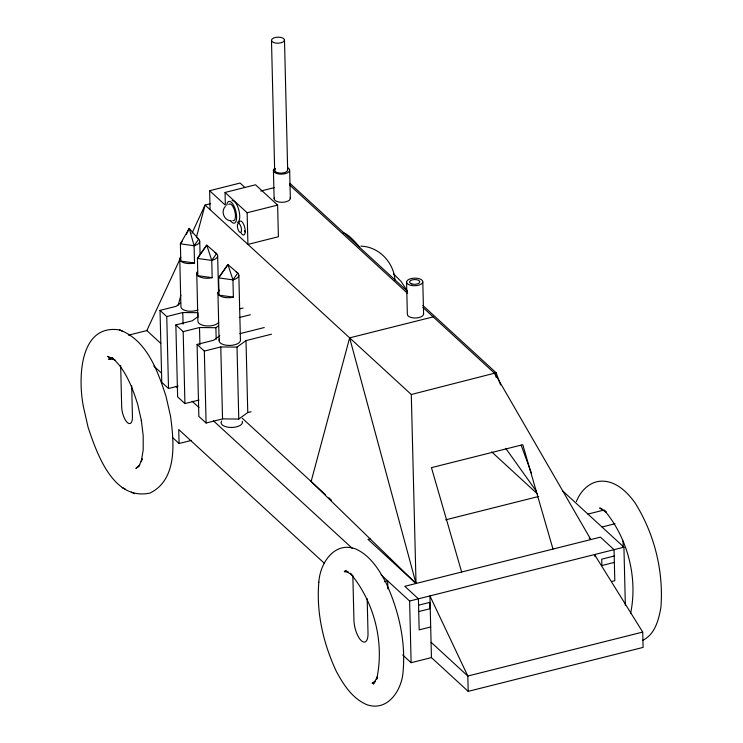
<?xml version="1.0" encoding="UTF-8"?>
<svg xmlns="http://www.w3.org/2000/svg" width="743" height="743" viewBox="0 0 743 743"><rect width="100%" height="100%" fill="white"/><g stroke="black" fill="none" stroke-linecap="round" stroke-linejoin="round"><path stroke-width="1.11" d="M630.566 613.579C638.033 578.073 627.816 538.016 604.375 510.339L606.455 512.429L599.685 507.952L602.619 509.457M178.181 305.252L180.874 295.231M196.393 237.323L205.059 205.031L210.622 203.638M433.188 316.871L349.637 337.861L311.122 481.501L416.024 583.487L411.297 394.505L205.059 205.031L191.954 233.283M138.662 466.892L142.145 458.812L141.281 461.617L143.185 449.924L143.204 435.835L141.337 420.306L141.467 420.956L137.715 404.396C132.347 387.363 125.651 369.633 111.952 357.494L114.246 359.742M128.483 335.186L146.835 330.579L180.8 257.347M186.391 234.361L189.214 228.38L198.697 239.237L194.09 245.719L194.517 262.985A10.226 4.774 -1.4 0 1 183.242 262.53A10.226 4.774 -1.4 0 1 180.27 257.468M576.336 501.646C580.19 491.615 588.827 482.253 599.991 481.232C614.99 480.071 626.739 491.411 634.894 502.649C654.323 533.511 663.722 570.884 660.917 607.272C658.781 619.551 655.066 634.438 642.751 640.29M225.305 206.489C220.606 211.328 224.052 220.495 230.869 220.782M374.946 681.74L373.339 684.062L377.36 676.901L376.627 679.334C384.735 642.936 374.296 601.7 350.25 573.262L352.024 575.045L345.077 570.457L347.585 571.739M182.36 241.057L180.382 243.834L180.809 261.109L194.517 262.985M211.755 260.394L216.566 253.614L206.73 245.125L197.424 258.425L197.842 275.69L212.173 277.659L211.755 260.394L206.73 245.125L197.424 258.425L211.755 260.394A10.69 4.987 -1.4 0 0 215.006 252.564M232.949 279.86L237.751 273.08L227.915 264.592L218.609 277.891L219.036 295.157L233.367 297.126L232.949 279.86L227.915 264.592L218.609 277.891L232.949 279.86A10.69 4.987 -1.4 0 0 236.2 272.031M139.814 464.858L135.876 468.452L138.69 466.232M180.688 302.995L176.054 306.348L160.024 310.379L161.788 382.329L168.512 388.505L178.125 386.091M197.638 316.88L192.196 320.818L175.859 324.923L177.623 396.873L184.933 403.588L199.087 400.031M175.859 324.923L183.177 331.638L199.505 327.533L215.897 327.7L218.618 325.731M219.826 335.734L213.529 340.285L197.09 344.418L198.845 416.368L206.09 423.027L222.538 418.894L238.772 419.052L247.763 412.551L251.088 411.724M197.09 344.418L204.334 351.077L220.782 346.944L237.017 347.102L246.007 340.61L271.492 334.201M375.456 681.052L372.057 683.188L374.751 682.083M411.297 394.505L496.138 372.782L500.596 384.939M210.083 209.656L209.619 190.71L240.1 183.047L245.069 187.617M225.045 192.456L255.527 184.793L277.622 205.096L278.393 236.748L247.921 244.41L247.14 212.749L225.045 192.456L225.361 205.17L209.619 190.71M260.747 191.035L274.121 187.682M247.14 212.749L277.622 205.096M160.024 310.379L166.757 316.555L182.778 312.534L197.861 312.682L197.972 317.317M239.757 308.865L243.072 308.039M239.33 317.53L250.382 314.753M239.868 333.672L264.248 327.542M173.1 438.008L179.082 443.506L191.425 440.404M370.088 538.824L367.98 539.353L416.024 583.487L349.637 337.861M445.67 519.831L538.749 496.445M587.917 514.091L604.18 510.004M384.391 581.704L387.679 580.877L387.874 588.911M601.997 527.019L615.009 523.75M381.048 574.794L409.616 601.031L623.934 547.173L625.355 605.424M418.56 605.192L429.798 602.369L429.956 608.74L418.718 611.563M614.192 556.033L601.709 559.173L601.867 565.544L614.35 562.405M430.689 626.971L419.163 629.86L418.402 598.821L404.786 586.311L600.418 537.152L614.043 549.662L614.795 580.701L611.61 581.509M402.687 654.955L411.12 662.7L431.442 657.601L468.192 691.361L643.094 647.413L642.714 632.079L594.521 554.566L595.087 556.739M642.714 632.079L467.821 676.028L431.061 642.268M112.109 358.748L108.524 359.129L113.029 358.683M346.238 571.441L344.306 571.646L348.337 572.045M194.09 245.719L180.382 243.834L189.214 228.38L194.09 245.719A10.226 4.774 -1.4 0 0 197.201 238.234M360.866 246.174C378.893 246.546 393.92 262.576 394.96 280.232M119.707 329.957C78.294 323.354 78.006 381.475 83.653 407.805L88.129 427.448C97.064 454.094 113.391 500.903 149.937 493.073C177.893 479.523 174.001 441.323 170.453 415.82L165.977 396.186C157.683 370.868 146.854 340.201 119.707 329.957L122.855 331.527M110.698 357.959L107.54 356.389L115.295 360.262M122.214 487.594L125.112 489.033M131.251 492.107L134.409 493.677M289.891 183.307L407.508 291.358M422.841 305.447L496.138 372.782M289.445 184.821L407.666 293.429M422.981 307.491L494.838 373.506L590.852 539.557L589.162 538.006M562.358 490.612L623.934 547.173M491.727 451.939L537.328 493.835M146.835 330.579L160.794 343.396M242.237 418.216L325.48 494.699M328.861 497.801L331.397 500.132M153.801 366.02L161.463 373.07M175.952 386.369L177.651 387.939M192.14 401.239L198.957 407.498M213.436 420.807L352.303 548.38M324.264 563.213L178.738 429.528L179.082 443.506M393.521 273.777L401.146 281.541L406.83 290.272M505.723 448.317L536.52 491.476M494.838 373.506L496.333 377.565M521.149 445.187L531.505 473.384M552.996 549.068L522.793 444.695L431.451 467.644L461.654 572.026M623.061 541.099L623.21 546.894M468.192 691.361L467.821 676.028L429.928 595.923L431.442 657.601M422.804 282.024A8.136 3.799 -1.4 0 1 410.182 285.191A8.136 3.799 -1.4 0 1 411.055 278.616A8.136 3.799 -1.4 0 1 422.804 282.024L423.594 314.298M406.56 281.866L407.35 314.14A8.136 3.799 -1.4 0 0 416.034 317.995A8.136 3.799 -1.4 0 0 423.445 313.314M409.616 601.031L411.12 662.7M367.181 598.737L368.017 633.185A15.807 6.083 75.9 0 1 361.321 640.689A15.807 6.083 75.9 0 1 353.937 620.247L352.841 575.472M289.659 170.407L290.346 198.576M284.495 39.973L287.671 169.896M271.483 40.382L274.659 170.305M273.424 170.249L274.111 198.409M246.007 340.61L247.763 412.551M238.856 275.588L240.444 340.554A10.69 4.987 -1.4 0 1 227.72 345.384A10.69 4.987 -1.4 0 1 219.631 339.049M237.017 347.102L238.772 419.052M220.782 346.944L222.538 418.894M217.662 256.121L218.544 292.083M217.931 292.649L219.101 340.34M215.897 327.7L216.176 339.3M204.334 351.077L206.09 423.027M199.746 241.633L200.062 254.394M199.505 327.533L199.932 344.947M196.746 273.183L197.907 320.874A10.69 4.987 -1.4 0 0 206.535 325.917A10.69 4.987 -1.4 0 0 218.711 322.369M182.778 312.534L183.066 324.134M183.177 331.638L184.933 403.588M179.76 258.703L180.921 306.395A10.226 4.774 -1.4 0 0 186.632 310.871A10.226 4.774 -1.4 0 0 197.898 309.942M166.757 316.555L168.512 388.505M131.678 385.756L132.44 416.758A12.092 4.653 75.9 0 1 127.313 422.507A12.092 4.653 75.9 0 1 121.676 406.867L120.663 365.537M290.207 197.582A8.136 3.799 -1.4 0 1 281.727 202.291A8.136 3.799 -1.4 0 1 274.52 197.434M242.255 421.281A10.69 4.987 -1.4 0 1 231.11 427.457A10.69 4.987 -1.4 0 1 221.637 421.077M212.173 277.659A10.69 4.987 -1.4 0 1 200.396 277.185A10.69 4.987 -1.4 0 1 197.276 271.892M233.367 297.126A10.69 4.987 -1.4 0 1 220.597 296.206A10.69 4.987 -1.4 0 1 219.696 290.169M287.643 167.704A8.136 3.799 -1.4 0 1 287.439 172.831A8.136 3.799 -1.4 0 1 276.47 173.398A8.136 3.799 -1.4 0 1 274.761 168.364M287.402 169.116A6.511 3.037 -1.4 0 1 280.492 173.138A6.511 3.037 -1.4 0 1 275.449 168.763M343.21 232.726A52.075 11.962 60.7 0 1 359.547 247.224M238.94 223.058A7.207 2.777 75.9 0 1 242.961 223.03A7.207 2.777 75.9 0 1 245.079 232.958A7.207 2.777 75.9 0 1 241.057 232.986M232.039 200.601A11.229 4.328 75.9 0 1 238.958 210.51A11.229 4.328 75.9 0 1 237.463 222.398M226.736 205.272A11.229 4.328 75.9 0 1 232.689 203.879A11.229 4.328 75.9 0 1 236.525 219.287A11.229 4.328 75.9 0 1 230.571 220.69M228.733 204.483A8.6 3.316 75.9 0 1 232.355 205.718L233.302 207.297A8.6 3.316 75.9 0 1 235.457 216.594A8.6 3.316 75.9 0 1 232.884 220.569M245.218 231.937A7.207 2.777 75.9 0 1 244.456 230.488M318.84 582.14C316.146 612.743 323.4 643.596 336.273 671.273C343.368 684.535 352.126 698.179 366.41 704.513C387.8 712.407 402.065 689.792 403.115 671.282C405.808 640.689 398.554 609.836 385.691 582.159C378.586 568.897 369.838 555.244 355.553 548.919C334.164 541.025 319.899 563.64 318.84 582.14M273.517 42.472A6.511 3.037 -1.4 0 0 284.318 40.772A6.511 3.037 -1.4 0 0 276.145 37.308A6.511 3.037 -1.4 0 0 273.517 42.472M411.854 283.984A5.117 2.387 -1.4 0 0 419.786 281.996A5.117 2.387 -1.4 0 0 412.402 279.851A5.117 2.387 -1.4 0 0 411.854 283.984M237.398 225.101A4.653 1.792 75.9 0 0 240.119 232.392A4.653 1.792 75.9 0 0 240.788 226.234A4.653 1.792 75.9 0 0 237.398 225.101"/></g></svg>
